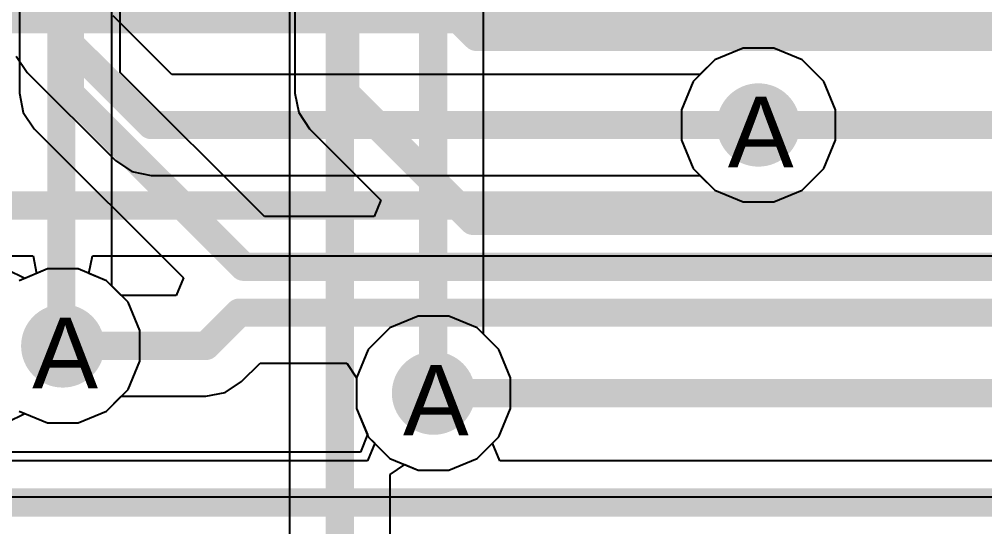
# Model space of a CAD drawing. Header units: inches. Extents: x 0 to 208, y 0 to 213.
# Drawn here: x 3.0997 to 3.3731, y 2.4961 to 2.64 of the extents above; entities that cross this region are included whole.
import ezdxf

# ---------------------------------------------------------------- set-up
doc = ezdxf.new("R2010")
doc.units = ezdxf.units.IN
doc.header["$MEASUREMENT"] = 0
for name, color, linetype in [('Bottom Layer', 5, 'Continuous'), ('Drill Drawing', 1, 'Continuous'), ('L2_GND1', 16, 'Continuous'), ('L3_SIG1', 76, 'Continuous'), ('L4_PWR', 90, 'Continuous'), ('L5_GND2', 156, 'Continuous'), ('L6_SIG2', 130, 'Continuous'), ('L7_GND3', 216, 'Continuous'), ('Top Layer', 1, 'Continuous'), ('Via Holes', 16, 'Continuous')]:
    doc.layers.add(name, color=color, linetype=linetype)
doc.styles.add('Arial', font='', dxfattribs={"height": 0.2})
doc.styles.get('Arial').set_extended_font_data('Arial')

msp = doc.modelspace()

# ---------------------------------------------------------------- hatches: boundary and pattern name
at = {"layer": 'Bottom Layer'}
h = msp.add_hatch(color=5, dxfattribs=at)
edge = h.paths.add_edge_path()
edge.add_arc((3.309, 2.61), 0.011811, 0, 360)
h = msp.add_hatch(color=5, dxfattribs=at)
edge = h.paths.add_edge_path()
edge.add_arc((3.112, 2.547378), 0.011811, 0, 360)
h = msp.add_hatch(color=5, dxfattribs=at)
edge = h.paths.add_edge_path()
edge.add_arc((3.217, 2.534), 0.011811, 0, 360)
at = {"layer": 'L2_GND1'}
h = msp.add_hatch(color=16, dxfattribs=at)
edge = h.paths.add_edge_path()
edge.add_arc((3.309, 2.61), 0.011811, 0, 360)
h = msp.add_hatch(color=16, dxfattribs=at)
edge = h.paths.add_edge_path()
edge.add_arc((3.112, 2.547378), 0.011811, 0, 360)
h = msp.add_hatch(color=16, dxfattribs=at)
edge = h.paths.add_edge_path()
edge.add_arc((3.217, 2.534), 0.011811, 0, 360)
at = {"layer": 'L3_SIG1'}
h = msp.add_hatch(color=76, dxfattribs=at)
edge = h.paths.add_edge_path()
edge.add_arc((3.309, 2.61), 0.011811, 0, 360)
h = msp.add_hatch(color=76, dxfattribs=at)
edge = h.paths.add_edge_path()
edge.add_arc((3.112, 2.547378), 0.011811, 0, 360)
h = msp.add_hatch(color=76, dxfattribs=at)
edge = h.paths.add_edge_path()
edge.add_arc((3.217, 2.534), 0.011811, 0, 360)
at = {"layer": 'L4_PWR'}
h = msp.add_hatch(color=90, dxfattribs=at)
edge = h.paths.add_edge_path()
edge.add_arc((3.309, 2.61), 0.011811, 0, 360)
h = msp.add_hatch(color=90, dxfattribs=at)
edge = h.paths.add_edge_path()
edge.add_arc((3.112, 2.547378), 0.011811, 0, 360)
h = msp.add_hatch(color=90, dxfattribs=at)
edge = h.paths.add_edge_path()
edge.add_arc((3.217, 2.534), 0.011811, 0, 360)
at = {"layer": 'L5_GND2'}
h = msp.add_hatch(color=156, dxfattribs=at)
edge = h.paths.add_edge_path()
edge.add_arc((3.309, 2.61), 0.011811, 0, 360)
h = msp.add_hatch(color=156, dxfattribs=at)
edge = h.paths.add_edge_path()
edge.add_arc((3.112, 2.547378), 0.011811, 0, 360)
h = msp.add_hatch(color=156, dxfattribs=at)
edge = h.paths.add_edge_path()
edge.add_arc((3.217, 2.534), 0.011811, 0, 360)
at = {"layer": 'L6_SIG2'}
h = msp.add_hatch(color=130, dxfattribs=at)
edge = h.paths.add_edge_path()
edge.add_arc((3.309, 2.61), 0.011811, 0, 360)
h = msp.add_hatch(color=130, dxfattribs=at)
edge = h.paths.add_edge_path()
edge.add_arc((3.112, 2.547378), 0.011811, 0, 360)
h = msp.add_hatch(color=130, dxfattribs=at)
edge = h.paths.add_edge_path()
edge.add_arc((3.217, 2.534), 0.011811, 0, 360)
at = {"layer": 'L7_GND3'}
h = msp.add_hatch(color=216, dxfattribs=at)
edge = h.paths.add_edge_path()
edge.add_arc((3.309, 2.61), 0.011811, 0, 360)
h = msp.add_hatch(color=216, dxfattribs=at)
edge = h.paths.add_edge_path()
edge.add_arc((3.112, 2.547378), 0.011811, 0, 360)
h = msp.add_hatch(color=216, dxfattribs=at)
edge = h.paths.add_edge_path()
edge.add_arc((3.217, 2.534), 0.011811, 0, 360)
at = {"layer": 'Top Layer'}
h = msp.add_hatch(color=1, dxfattribs=at)
edge = h.paths.add_edge_path()
edge.add_arc((3.309, 2.61), 0.011811, 0, 360)
h = msp.add_hatch(color=1, dxfattribs=at)
edge = h.paths.add_edge_path()
edge.add_arc((3.112, 2.547378), 0.011811, 0, 360)
h = msp.add_hatch(color=1, dxfattribs=at)
edge = h.paths.add_edge_path()
edge.add_arc((3.217, 2.534), 0.011811, 0, 360)
at = {"layer": 'Via Holes'}
h = msp.add_hatch(color=7, dxfattribs=at)
edge = h.paths.add_edge_path()
edge.add_arc((3.309, 2.61), 0.0059055, 0, 360)
h = msp.add_hatch(color=7, dxfattribs=at)
edge = h.paths.add_edge_path()
edge.add_arc((3.112, 2.547378), 0.0059055, 0, 360)
h = msp.add_hatch(color=7, dxfattribs=at)
edge = h.paths.add_edge_path()
edge.add_arc((3.217, 2.534), 0.0059055, 0, 360)

# ---------------------------------------------------------------- linework, layer by layer
at = {"layer": 'Bottom Layer'}
for p, q in [((3.1429127, 2.6242743), (3.1262743, 2.6409128)), ((3.3046615, 2.631811), (3.2966451, 2.6284905)), ((3.3133385, 2.631811), (3.3046615, 2.631811)), ((3.3213549, 2.6284905), (3.3133385, 2.631811)), ((3.0988123, 2.6295376), (3.1019065, 2.6249066)), ((3.2966451, 2.6284905), (3.2924289, 2.6242743)), ((3.3274905, 2.6223549), (3.3213549, 2.6284905)), ((3.1019065, 2.6249066), (3.1269064, 2.5999068)), ((3.2924289, 2.6242743), (3.1429127, 2.6242743)), ((3.330811, 2.6143385), (3.3274905, 2.6223549)), ((3.330811, 2.6056615), (3.330811, 2.6143385)), ((3.3274905, 2.5976451), (3.330811, 2.6056615)), ((3.1269064, 2.5999068), (3.1269066, 2.5999065)), ((3.1269066, 2.5999065), (3.1315376, 2.5968123)), ((3.3213549, 2.5915095), (3.3274905, 2.5976451)), ((3.1315376, 2.5968123), (3.1370001, 2.5957256)), ((3.1370001, 2.5957256), (3.1370006, 2.5957257)), ((3.1370006, 2.5957257), (3.2924289, 2.5957257)), ((3.2924289, 2.5957257), (3.2966451, 2.5915095)), ((3.2966451, 2.5915095), (3.3046615, 2.588189)), ((3.3133385, 2.588189), (3.3213549, 2.5915095)), ((3.3046615, 2.588189), (3.3133385, 2.588189)), ((3.1076615, 2.569189), (3.0996451, 2.5658685)), ((3.1163385, 2.569189), (3.1076615, 2.569189)), ((3.1243549, 2.5658685), (3.1163385, 2.569189)), ((3.1304905, 2.5597329), (3.1243549, 2.5658685)), ((3.133811, 2.5517165), (3.1304905, 2.5597329)), ((3.2126615, 2.555811), (3.2046451, 2.5524905)), ((3.2213385, 2.555811), (3.2126615, 2.555811)), ((3.2293549, 2.5524905), (3.2213385, 2.555811)), ((3.133811, 2.5430395), (3.133811, 2.5517165)), ((3.2046451, 2.5524905), (3.1985095, 2.5463549)), ((3.2354905, 2.5463549), (3.2293549, 2.5524905)), ((3.1985095, 2.5463549), (3.195189, 2.5383385)), ((3.238811, 2.5383385), (3.2354905, 2.5463549)), ((3.1304905, 2.5350231), (3.133811, 2.5430395)), ((3.195189, 2.5383385), (3.195189, 2.5296615)), ((3.238811, 2.5296615), (3.238811, 2.5383385)), ((3.1243549, 2.5288875), (3.1304905, 2.5350231)), ((3.195189, 2.5296615), (3.1985095, 2.5216451)), ((3.2354905, 2.5216451), (3.238811, 2.5296615)), ((3.0996451, 2.5288875), (3.1076615, 2.525567)), ((3.1163385, 2.525567), (3.1243549, 2.5288875)), ((3.1076615, 2.525567), (3.1163385, 2.525567)), ((3.1985095, 2.5216451), (3.2046451, 2.5155095)), ((3.2293549, 2.5155095), (3.2354905, 2.5216451)), ((3.2046451, 2.5155095), (3.2126615, 2.512189)), ((3.2213385, 2.512189), (3.2293549, 2.5155095)), ((3.2126615, 2.512189), (3.2213385, 2.512189))]:
    msp.add_line(p, q, dxfattribs=at)
for points in [[(3.112, 2.6350001, 0.008, 0.008, 0), (3.112, 2.7275042, 0.008, 0.008, 0)], [(3.112, 2.6350001, 0.008, 0.008, 0), (3.1370001, 2.61, 0.008, 0.008, 0)], [(3.1370001, 2.61, 0.008, 0.008, 0), (3.309, 2.61, 0.008, 0.008, 0)]]:
    msp.add_lwpolyline(points, format="xyseb", dxfattribs=at)
for points in [[(3.11, 2.6350001, 0.004, 0.004, 1), (3.114, 2.6350001, 0.004, 0.004, 1)], [(3.11, 2.6350001, 0.004, 0.004, 1), (3.114, 2.6350001, 0.004, 0.004, 1)], [(3.1350001, 2.61, 0.004, 0.004, 1), (3.1390001, 2.61, 0.004, 0.004, 1)], [(3.1350001, 2.61, 0.004, 0.004, 1), (3.1390001, 2.61, 0.004, 0.004, 1)], [(3.307, 2.61, 0.004, 0.004, 1), (3.311, 2.61, 0.004, 0.004, 1)]]:
    msp.add_lwpolyline(points, format="xyseb", close=True, dxfattribs=at)
at = {"layer": 'L2_GND1'}
for p, q in [((3.3046615, 2.631811), (3.2966451, 2.6284905)), ((3.3133385, 2.631811), (3.3046615, 2.631811)), ((3.3213549, 2.6284905), (3.3133385, 2.631811)), ((3.2966451, 2.6284905), (3.2905095, 2.6223549)), ((3.3274905, 2.6223549), (3.3213549, 2.6284905)), ((3.2905095, 2.6223549), (3.287189, 2.6143385)), ((3.330811, 2.6143385), (3.3274905, 2.6223549)), ((3.287189, 2.6143385), (3.287189, 2.6056615)), ((3.330811, 2.6056615), (3.330811, 2.6143385)), ((3.287189, 2.6056615), (3.2905095, 2.5976451)), ((3.3274905, 2.5976451), (3.330811, 2.6056615)), ((3.2905095, 2.5976451), (3.2966451, 2.5915095)), ((3.3213549, 2.5915095), (3.3274905, 2.5976451)), ((3.2966451, 2.5915095), (3.3046615, 2.588189)), ((3.3133385, 2.588189), (3.3213549, 2.5915095)), ((3.3046615, 2.588189), (3.3133385, 2.588189)), ((3.1076615, 2.569189), (3.0996451, 2.5658685)), ((3.1163385, 2.569189), (3.1076615, 2.569189)), ((3.1243549, 2.5658685), (3.1163385, 2.569189)), ((3.1304905, 2.5597329), (3.1243549, 2.5658685)), ((3.133811, 2.5517165), (3.1304905, 2.5597329)), ((3.2126615, 2.555811), (3.2046451, 2.5524905)), ((3.2213385, 2.555811), (3.2126615, 2.555811)), ((3.2293549, 2.5524905), (3.2213385, 2.555811)), ((3.133811, 2.5430395), (3.133811, 2.5517165)), ((3.2046451, 2.5524905), (3.1985095, 2.5463549)), ((3.2354905, 2.5463549), (3.2293549, 2.5524905)), ((3.1985095, 2.5463549), (3.195189, 2.5383385)), ((3.238811, 2.5383385), (3.2354905, 2.5463549)), ((3.1304905, 2.5350231), (3.133811, 2.5430395)), ((3.195189, 2.5383385), (3.195189, 2.5296615)), ((3.238811, 2.5296615), (3.238811, 2.5383385)), ((3.1243549, 2.5288875), (3.1304905, 2.5350231)), ((3.195189, 2.5296615), (3.1985095, 2.5216451)), ((3.2354905, 2.5216451), (3.238811, 2.5296615)), ((3.0996451, 2.5288875), (3.1076615, 2.525567)), ((3.1163385, 2.525567), (3.1243549, 2.5288875)), ((3.1076615, 2.525567), (3.1163385, 2.525567)), ((3.1985095, 2.5216451), (3.2046451, 2.5155095)), ((3.2293549, 2.5155095), (3.2354905, 2.5216451)), ((3.2046451, 2.5155095), (3.2126615, 2.512189)), ((3.2213385, 2.512189), (3.2293549, 2.5155095)), ((3.2126615, 2.512189), (3.2213385, 2.512189))]:
    msp.add_line(p, q, dxfattribs=at)
at = {"layer": 'L3_SIG1'}
for p, q in [((3.3046615, 2.631811), (3.2966451, 2.6284905)), ((3.3133385, 2.631811), (3.3046615, 2.631811)), ((3.3213549, 2.6284905), (3.3133385, 2.631811)), ((3.2966451, 2.6284905), (3.2905095, 2.6223549)), ((3.3274905, 2.6223549), (3.3213549, 2.6284905)), ((3.2905095, 2.6223549), (3.287189, 2.6143385)), ((3.330811, 2.6143385), (3.3274905, 2.6223549)), ((3.287189, 2.6143385), (3.287189, 2.6056615)), ((3.330811, 2.6056615), (3.330811, 2.6143385)), ((3.287189, 2.6056615), (3.2905095, 2.5976451)), ((3.3274905, 2.5976451), (3.330811, 2.6056615)), ((3.2905095, 2.5976451), (3.2966451, 2.5915095)), ((3.3213549, 2.5915095), (3.3274905, 2.5976451)), ((3.2966451, 2.5915095), (3.3046615, 2.588189)), ((3.3133385, 2.588189), (3.3213549, 2.5915095)), ((3.3046615, 2.588189), (3.3133385, 2.588189)), ((3.1076615, 2.569189), (3.0996451, 2.5658685)), ((3.1163385, 2.569189), (3.1076615, 2.569189)), ((3.1243549, 2.5658685), (3.1163385, 2.569189)), ((3.1304905, 2.5597329), (3.1243549, 2.5658685)), ((3.133811, 2.5517165), (3.1304905, 2.5597329)), ((3.2126615, 2.555811), (3.2046451, 2.5524905)), ((3.2213385, 2.555811), (3.2126615, 2.555811)), ((3.2293549, 2.5524905), (3.2213385, 2.555811)), ((3.133811, 2.5430395), (3.133811, 2.5517165)), ((3.2046451, 2.5524905), (3.1985095, 2.5463549)), ((3.2354905, 2.5463549), (3.2293549, 2.5524905)), ((3.1985095, 2.5463549), (3.195189, 2.5383385)), ((3.238811, 2.5383385), (3.2354905, 2.5463549)), ((3.1304905, 2.5350231), (3.133811, 2.5430395)), ((3.195189, 2.5383385), (3.195189, 2.5296615)), ((3.238811, 2.5296615), (3.238811, 2.5383385)), ((3.1243549, 2.5288875), (3.1304905, 2.5350231)), ((3.195189, 2.5296615), (3.1985095, 2.5216451)), ((3.2354905, 2.5216451), (3.238811, 2.5296615)), ((3.0996451, 2.5288875), (3.1076615, 2.525567)), ((3.1163385, 2.525567), (3.1243549, 2.5288875)), ((3.1076615, 2.525567), (3.1163385, 2.525567)), ((3.1985095, 2.5216451), (3.2046451, 2.5155095)), ((3.2293549, 2.5155095), (3.2354905, 2.5216451)), ((3.2046451, 2.5155095), (3.2126615, 2.512189)), ((3.2213385, 2.512189), (3.2293549, 2.5155095)), ((3.2126615, 2.512189), (3.2213385, 2.512189))]:
    msp.add_line(p, q, dxfattribs=at)
at = {"layer": 'L4_PWR'}
for p, q in [((3.3046615, 2.631811), (3.2966451, 2.6284905)), ((3.3133385, 2.631811), (3.3046615, 2.631811)), ((3.3213549, 2.6284905), (3.3133385, 2.631811)), ((3.2966451, 2.6284905), (3.2905095, 2.6223549)), ((3.3274905, 2.6223549), (3.3213549, 2.6284905)), ((3.2905095, 2.6223549), (3.287189, 2.6143385)), ((3.330811, 2.6143385), (3.3274905, 2.6223549)), ((3.287189, 2.6143385), (3.287189, 2.6056615)), ((3.330811, 2.6056615), (3.330811, 2.6143385)), ((3.287189, 2.6056615), (3.2905095, 2.5976451)), ((3.3274905, 2.5976451), (3.330811, 2.6056615)), ((3.2905095, 2.5976451), (3.2966451, 2.5915095)), ((3.3213549, 2.5915095), (3.3274905, 2.5976451)), ((3.2966451, 2.5915095), (3.3046615, 2.588189)), ((3.3133385, 2.588189), (3.3213549, 2.5915095)), ((3.3046615, 2.588189), (3.3133385, 2.588189)), ((3.1076615, 2.569189), (3.0996451, 2.5658685)), ((3.1163385, 2.569189), (3.1076615, 2.569189)), ((3.1243549, 2.5658685), (3.1163385, 2.569189)), ((3.1304905, 2.5597329), (3.1243549, 2.5658685)), ((3.133811, 2.5517165), (3.1304905, 2.5597329)), ((3.2126615, 2.555811), (3.2046451, 2.5524905)), ((3.2213385, 2.555811), (3.2126615, 2.555811)), ((3.2293549, 2.5524905), (3.2213385, 2.555811)), ((3.133811, 2.5430395), (3.133811, 2.5517165)), ((3.2046451, 2.5524905), (3.1985095, 2.5463549)), ((3.2354905, 2.5463549), (3.2293549, 2.5524905)), ((3.1985095, 2.5463549), (3.195189, 2.5383385)), ((3.238811, 2.5383385), (3.2354905, 2.5463549)), ((3.1304905, 2.5350231), (3.133811, 2.5430395)), ((3.195189, 2.5383385), (3.195189, 2.5296615)), ((3.238811, 2.5296615), (3.238811, 2.5383385)), ((3.1243549, 2.5288875), (3.1304905, 2.5350231)), ((3.195189, 2.5296615), (3.1985095, 2.5216451)), ((3.2354905, 2.5216451), (3.238811, 2.5296615)), ((3.0996451, 2.5288875), (3.1076615, 2.525567)), ((3.1163385, 2.525567), (3.1243549, 2.5288875)), ((3.1076615, 2.525567), (3.1163385, 2.525567)), ((3.1985095, 2.5216451), (3.2003416, 2.519813)), ((3.2336584, 2.519813), (3.2354905, 2.5216451)), ((3.2003416, 2.519813), (3.1982705, 2.514813)), ((3.2357295, 2.514813), (3.2336584, 2.519813)), ((3.1982705, 2.514813), (2.9127295, 2.514813)), ((3.772937, 2.514813), (3.2357295, 2.514813)), ((1.606332, 2.5046171), (3.772937, 2.5046171))]:
    msp.add_line(p, q, dxfattribs=at)
at = {"layer": 'L5_GND2'}
for p, q in [((3.0997257, 3.0526418), (3.0997257, 2.619001)), ((3.1777257, 2.8686094), (3.1777257, 2.6190005)), ((3.1282743, 2.6249126), (3.1282743, 2.7483994)), ((3.1691015, 2.5840853), (3.1282743, 2.6249126)), ((3.0997257, 2.619001), (3.0997255, 2.619)), ((3.0997255, 2.619), (3.1008122, 2.6135375)), ((3.1777257, 2.6190005), (3.1777256, 2.619)), ((3.1777256, 2.619), (3.1788123, 2.6135375)), ((3.1008122, 2.6135375), (3.1039064, 2.6089065)), ((3.1788123, 2.6135375), (3.1819065, 2.6089065)), ((3.1039064, 2.6089065), (3.1461606, 2.5666523)), ((3.1819065, 2.6089065), (3.2021083, 2.5887047)), ((3.2021083, 2.5887047), (3.2001949, 2.5840853)), ((3.2001949, 2.5840853), (3.1691015, 2.5840853)), ((3.1076615, 2.569189), (3.0996451, 2.5658685)), ((3.1163385, 2.569189), (3.1076615, 2.569189)), ((3.1243549, 2.5658685), (3.1163385, 2.569189)), ((3.1285711, 2.5616523), (3.1243549, 2.5658685)), ((3.1461606, 2.5666523), (3.1440896, 2.5616523)), ((3.1440896, 2.5616523), (3.1285711, 2.5616523)), ((3.1626247, 2.5372845), (3.1678768, 2.5425367)), ((3.1678768, 2.5425367), (3.192428, 2.5425367)), ((3.192428, 2.5425367), (3.1952059, 2.5383793)), ((3.1579937, 2.5341903), (3.1626247, 2.5372845)), ((3.1952059, 2.5383793), (3.195189, 2.5383385)), ((3.195189, 2.5383385), (3.195189, 2.5296615)), ((3.1243549, 2.5288875), (3.1285711, 2.5331037)), ((3.1285711, 2.5331037), (3.1525307, 2.5331037)), ((3.1525307, 2.5331037), (3.1525312, 2.5331036)), ((3.1525312, 2.5331036), (3.1579937, 2.5341903)), ((3.195189, 2.5296615), (3.1982488, 2.5222744)), ((3.0996451, 2.5288875), (3.1076615, 2.525567)), ((3.1163385, 2.525567), (3.1243549, 2.5288875)), ((3.1076615, 2.525567), (3.1163385, 2.525567)), ((3.1982488, 2.5222744), (3.1963474, 2.5172743)), ((3.1963474, 2.5172743), (2.9349126, 2.5172743))]:
    msp.add_line(p, q, dxfattribs=at)
for points in [[(3.114, 2.619, 0.008, 0.008, 0), (3.114, 3.139, 0.008, 0.008, 0)], [(3.192, 2.619, 0.008, 0.008, 0), (3.192, 2.874522, 0.008, 0.008, 0)], [(3.207, 2.6571348, 0.008, 0.008, 0), (3.229179, 2.6349558, 0.008, 0.008, 0)], [(3.229179, 2.6349558, 0.008, 0.008, 0), (3.7340521, 2.6349558, 0.008, 0.008, 0)], [(3.1139999, 2.619, 0.008, 0.008, 0), (3.1631889, 2.569811, 0.008, 0.008, 0)], [(3.192, 2.619, 0.008, 0.008, 0), (3.228189, 2.582811, 0.008, 0.008, 0)], [(3.309, 2.61, 0.008, 0.008, 0), (3.9699557, 2.61, 0.008, 0.008, 0)], [(3.228189, 2.582811, 0.008, 0.008, 0), (3.97876, 2.582811, 0.008, 0.008, 0)], [(3.1631889, 2.569811, 0.008, 0.008, 0), (3.9733753, 2.569811, 0.008, 0.008, 0)], [(3.1525312, 2.547378, 0.008, 0.008, 0), (3.1619642, 2.556811, 0.008, 0.008, 0)], [(3.1619642, 2.556811, 0.008, 0.008, 0), (3.9679906, 2.556811, 0.008, 0.008, 0)], [(3.1122425, 2.5476204, 0.008, 0.008, 0), (3.1124849, 2.547378, 0.008, 0.008, 0)], [(3.1124849, 2.547378, 0.008, 0.008, 0), (3.1525312, 2.547378, 0.008, 0.008, 0)], [(3.217, 2.534, 0.008, 0.008, 0), (3.2170003, 2.5340003, 0.008, 0.008, 0)], [(3.2170003, 2.5340003, 0.008, 0.008, 0), (3.9724166, 2.5340003, 0.008, 0.008, 0)], [(2.929, 2.503, 0.008, 0.008, 0), (3.9849998, 2.5030001, 0.008, 0.008, 0)]]:
    msp.add_lwpolyline(points, format="xyseb", dxfattribs=at)
for points in [[(3.227179, 2.6349558, 0.004, 0.004, 1), (3.231179, 2.6349558, 0.004, 0.004, 1)], [(3.227179, 2.6349558, 0.004, 0.004, 1), (3.231179, 2.6349558, 0.004, 0.004, 1)], [(3.1119999, 2.619, 0.004, 0.004, 1), (3.1159999, 2.619, 0.004, 0.004, 1)], [(3.112, 2.619, 0.004, 0.004, 1), (3.116, 2.619, 0.004, 0.004, 1)], [(3.19, 2.619, 0.004, 0.004, 1), (3.194, 2.619, 0.004, 0.004, 1)], [(3.19, 2.619, 0.004, 0.004, 1), (3.194, 2.619, 0.004, 0.004, 1)], [(3.307, 2.61, 0.004, 0.004, 1), (3.311, 2.61, 0.004, 0.004, 1)], [(3.226189, 2.582811, 0.004, 0.004, 1), (3.230189, 2.582811, 0.004, 0.004, 1)], [(3.226189, 2.582811, 0.004, 0.004, 1), (3.230189, 2.582811, 0.004, 0.004, 1)], [(3.1611889, 2.569811, 0.004, 0.004, 1), (3.1651889, 2.569811, 0.004, 0.004, 1)], [(3.1611889, 2.569811, 0.004, 0.004, 1), (3.1651889, 2.569811, 0.004, 0.004, 1)], [(3.1599642, 2.556811, 0.004, 0.004, 1), (3.1639642, 2.556811, 0.004, 0.004, 1)], [(3.1599642, 2.556811, 0.004, 0.004, 1), (3.1639642, 2.556811, 0.004, 0.004, 1)], [(3.1102425, 2.5476204, 0.004, 0.004, 1), (3.1142425, 2.5476204, 0.004, 0.004, 1)], [(3.1104849, 2.547378, 0.004, 0.004, 1), (3.1144849, 2.547378, 0.004, 0.004, 1)], [(3.1104849, 2.547378, 0.004, 0.004, 1), (3.1144849, 2.547378, 0.004, 0.004, 1)], [(3.1505312, 2.547378, 0.004, 0.004, 1), (3.1545312, 2.547378, 0.004, 0.004, 1)], [(3.1505312, 2.547378, 0.004, 0.004, 1), (3.1545312, 2.547378, 0.004, 0.004, 1)], [(3.215, 2.534, 0.004, 0.004, 1), (3.219, 2.534, 0.004, 0.004, 1)], [(3.2150003, 2.5340003, 0.004, 0.004, 1), (3.2190003, 2.5340003, 0.004, 0.004, 1)], [(3.2150003, 2.5340003, 0.004, 0.004, 1), (3.2190003, 2.5340003, 0.004, 0.004, 1)]]:
    msp.add_lwpolyline(points, format="xyseb", close=True, dxfattribs=at)
at = {"layer": 'L6_SIG2'}
for p, q in [((3.3046615, 2.631811), (3.2966451, 2.6284905)), ((3.3133385, 2.631811), (3.3046615, 2.631811)), ((3.3213549, 2.6284905), (3.3133385, 2.631811)), ((3.2966451, 2.6284905), (3.2905095, 2.6223549)), ((3.3274905, 2.6223549), (3.3213549, 2.6284905)), ((3.2905095, 2.6223549), (3.287189, 2.6143385)), ((3.330811, 2.6143385), (3.3274905, 2.6223549)), ((3.287189, 2.6143385), (3.287189, 2.6056615)), ((3.330811, 2.6056615), (3.330811, 2.6143385)), ((3.287189, 2.6056615), (3.2905095, 2.5976451)), ((3.3274905, 2.5976451), (3.330811, 2.6056615)), ((3.2905095, 2.5976451), (3.2966451, 2.5915095)), ((3.3213549, 2.5915095), (3.3274905, 2.5976451)), ((3.2966451, 2.5915095), (3.3046615, 2.588189)), ((3.3133385, 2.588189), (3.3213549, 2.5915095)), ((3.3046615, 2.588189), (3.3133385, 2.588189)), ((3.1012182, 2.5665201), (3.0962181, 2.5689744)), ((3.1076615, 2.569189), (3.1012182, 2.5665201)), ((3.1163385, 2.569189), (3.1076615, 2.569189)), ((3.1243549, 2.5658685), (3.1163385, 2.569189)), ((3.1304905, 2.5597329), (3.1243549, 2.5658685)), ((3.133811, 2.5517165), (3.1304905, 2.5597329)), ((3.2126615, 2.555811), (3.2046451, 2.5524905)), ((3.2213385, 2.555811), (3.2126615, 2.555811)), ((3.2293549, 2.5524905), (3.2213385, 2.555811)), ((3.133811, 2.5430395), (3.133811, 2.5517165)), ((3.2046451, 2.5524905), (3.1985095, 2.5463549)), ((3.2354905, 2.5463549), (3.2293549, 2.5524905)), ((3.1985095, 2.5463549), (3.195189, 2.5383385)), ((3.238811, 2.5383385), (3.2354905, 2.5463549)), ((3.1304905, 2.5350231), (3.133811, 2.5430395)), ((3.195189, 2.5383385), (3.195189, 2.5296615)), ((3.238811, 2.5296615), (3.238811, 2.5383385)), ((3.1243549, 2.5288875), (3.1304905, 2.5350231)), ((3.195189, 2.5296615), (3.1985095, 2.5216451)), ((3.2354905, 2.5216451), (3.238811, 2.5296615)), ((3.0962181, 2.5257816), (3.1012182, 2.5282359)), ((3.1012182, 2.5282359), (3.1076615, 2.525567)), ((3.1163385, 2.525567), (3.1243549, 2.5288875)), ((3.1076615, 2.525567), (3.1163385, 2.525567)), ((3.1985095, 2.5216451), (3.2046451, 2.5155095)), ((3.2293549, 2.5155095), (3.2354905, 2.5216451)), ((3.2046451, 2.5155095), (3.2126615, 2.512189)), ((3.2213385, 2.512189), (3.2293549, 2.5155095)), ((3.2126615, 2.512189), (3.2213385, 2.512189))]:
    msp.add_line(p, q, dxfattribs=at)
at = {"layer": 'L7_GND3'}
for p, q in [((2.9488052, 2.5729147), (3.1035904, 2.5729147)), ((3.1035904, 2.5729147), (3.104585, 2.5679147)), ((3.119415, 2.5679147), (3.1204096, 2.5729147)), ((3.1204096, 2.5729147), (4.0811885, 2.5729147)), ((3.104585, 2.5679147), (3.0996451, 2.5658685)), ((3.1243549, 2.5658685), (3.119415, 2.5679147)), ((3.1304905, 2.5597329), (3.1243549, 2.5658685)), ((3.133811, 2.5517165), (3.1304905, 2.5597329)), ((3.2126615, 2.555811), (3.2046451, 2.5524905)), ((3.2213385, 2.555811), (3.2126615, 2.555811)), ((3.2293549, 2.5524905), (3.2213385, 2.555811)), ((3.133811, 2.5430395), (3.133811, 2.5517165)), ((3.2046451, 2.5524905), (3.1985095, 2.5463549)), ((3.2354905, 2.5463549), (3.2293549, 2.5524905)), ((3.1985095, 2.5463549), (3.195189, 2.5383385)), ((3.238811, 2.5383385), (3.2354905, 2.5463549)), ((3.1304905, 2.5350231), (3.133811, 2.5430395)), ((3.195189, 2.5383385), (3.195189, 2.5296615)), ((3.238811, 2.5296615), (3.238811, 2.5383385)), ((3.1243549, 2.5288875), (3.1304905, 2.5350231)), ((3.195189, 2.5296615), (3.1985095, 2.5216451)), ((3.2354905, 2.5216451), (3.238811, 2.5296615)), ((3.0996451, 2.5288875), (3.1076615, 2.525567)), ((3.1163385, 2.525567), (3.1243549, 2.5288875)), ((3.1076615, 2.525567), (3.1163385, 2.525567)), ((3.1985095, 2.5216451), (3.2046451, 2.5155095)), ((3.2293549, 2.5155095), (3.2354905, 2.5216451)), ((3.2046451, 2.5155095), (3.2126615, 2.512189)), ((3.2213385, 2.512189), (3.2293549, 2.5155095)), ((3.2126615, 2.512189), (3.2213385, 2.512189))]:
    msp.add_line(p, q, dxfattribs=at)
for points in [[(3.031, 2.64, 0.008, 0.008, 0), (3.4039205, 2.64, 0.008, 0.008, 0)], [(2.9418111, 2.587189, 0.008, 0.008, 0), (4.081189, 2.587189, 0.008, 0.008, 0)]]:
    msp.add_lwpolyline(points, format="xyseb", dxfattribs=at)
at = {"layer": 'Top Layer'}
for p, q in [((3.1258601, 2.5643633), (3.1258601, 2.7534494)), ((3.1761755, 2.7543379), (3.1761755, 2.4195507)), ((3.2311799, 2.5506655), (3.2311799, 2.7439238)), ((3.3046615, 2.631811), (3.2966451, 2.6284905)), ((3.3133385, 2.631811), (3.3046615, 2.631811)), ((3.3213549, 2.6284905), (3.3133385, 2.631811)), ((3.2966451, 2.6284905), (3.2905095, 2.6223549)), ((3.3274905, 2.6223549), (3.3213549, 2.6284905)), ((3.2905095, 2.6223549), (3.287189, 2.6143385)), ((3.330811, 2.6143385), (3.3274905, 2.6223549)), ((3.287189, 2.6143385), (3.287189, 2.6056615)), ((3.330811, 2.6056615), (3.330811, 2.6143385)), ((3.287189, 2.6056615), (3.2905095, 2.5976451)), ((3.3274905, 2.5976451), (3.330811, 2.6056615)), ((3.2905095, 2.5976451), (3.2966451, 2.5915095)), ((3.3213549, 2.5915095), (3.3274905, 2.5976451)), ((3.2966451, 2.5915095), (3.3046615, 2.588189)), ((3.3133385, 2.588189), (3.3213549, 2.5915095)), ((3.3046615, 2.588189), (3.3133385, 2.588189)), ((3.1304905, 2.5597329), (3.1258601, 2.5643633)), ((3.133811, 2.5517165), (3.1304905, 2.5597329)), ((3.133811, 2.5430395), (3.133811, 2.5517165)), ((3.2354905, 2.5463549), (3.2311799, 2.5506655)), ((3.238811, 2.5383385), (3.2354905, 2.5463549)), ((3.1304905, 2.5350231), (3.133811, 2.5430395)), ((3.238811, 2.5296615), (3.238811, 2.5383385)), ((3.1243549, 2.5288875), (3.1304905, 2.5350231)), ((3.2354905, 2.5216451), (3.238811, 2.5296615)), ((3.0996451, 2.5288875), (3.1076615, 2.525567)), ((3.1163385, 2.525567), (3.1243549, 2.5288875)), ((3.1076615, 2.525567), (3.1163385, 2.525567)), ((3.2293549, 2.5155095), (3.2354905, 2.5216451)), ((3.2213385, 2.512189), (3.2293549, 2.5155095)), ((3.2047241, 2.5109768), (3.2088815, 2.5137547)), ((3.2088815, 2.5137547), (3.2126615, 2.512189)), ((3.2047241, 2.4254629), (3.2047241, 2.5109768)), ((3.2126615, 2.512189), (3.2213385, 2.512189))]:
    msp.add_line(p, q, dxfattribs=at)
for points in [[(3.1115858, 2.5477922, 0.008, 0.008, 0), (3.1115858, 2.8415731, 0.008, 0.008, 0)], [(3.1904498, 2.4195502, 0.008, 0.008, 0), (3.1904498, 2.8415731, 0.008, 0.008, 0)], [(3.2169056, 2.5340944, 0.008, 0.008, 0), (3.2169056, 2.7631196, 0.008, 0.008, 0)], [(3.1115858, 2.5477922, 0.008, 0.008, 0), (3.112, 2.547378, 0.008, 0.008, 0)], [(3.2169056, 2.5340944, 0.008, 0.008, 0), (3.217, 2.534, 0.008, 0.008, 0)]]:
    msp.add_lwpolyline(points, format="xyseb", dxfattribs=at)
for points in [[(3.1095858, 2.5477922, 0.004, 0.004, 1), (3.1135858, 2.5477922, 0.004, 0.004, 1)], [(3.1095858, 2.5477922, 0.004, 0.004, 1), (3.1135858, 2.5477922, 0.004, 0.004, 1)], [(3.11, 2.547378, 0.004, 0.004, 1), (3.114, 2.547378, 0.004, 0.004, 1)], [(3.2149056, 2.5340944, 0.004, 0.004, 1), (3.2189056, 2.5340944, 0.004, 0.004, 1)], [(3.2149056, 2.5340944, 0.004, 0.004, 1), (3.2189056, 2.5340944, 0.004, 0.004, 1)], [(3.215, 2.534, 0.004, 0.004, 1), (3.219, 2.534, 0.004, 0.004, 1)]]:
    msp.add_lwpolyline(points, format="xyseb", close=True, dxfattribs=at)

# ---------------------------------------------------------------- texts
at = {"layer": 'Drill Drawing', "style": 'Arial'}
for p in [(3.3003355, 2.5980033), (3.1033355, 2.5353813), (3.2083355, 2.5220033)]:
    msp.add_text('A', height=0.02, dxfattribs=at).set_placement(p)

doc.saveas('drawing.dxf')
